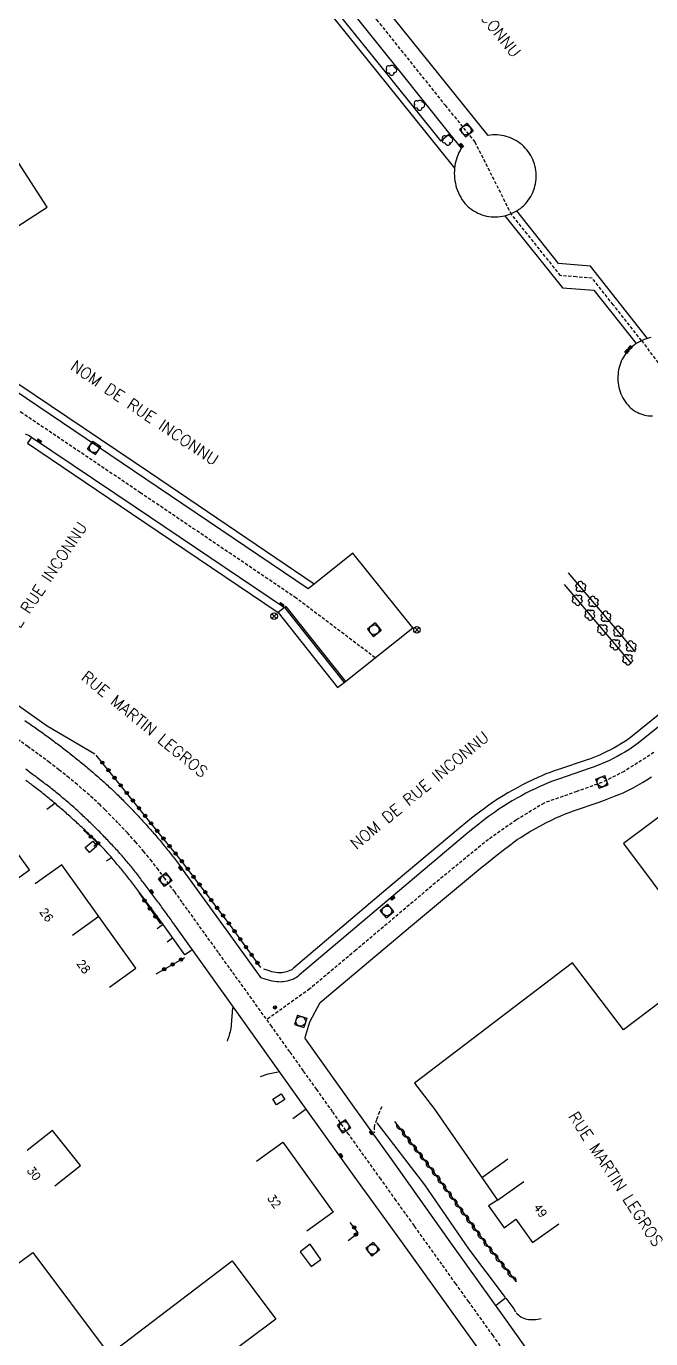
# Model space of a CAD drawing. Header units: millimetres. Extents: x 267000 to 267771, y 124261 to 125001.
# Drawn here: x 267288.7 to 267384.8, y 124557.3 to 124759.4 of the extents above; entities that cross this region are included whole.
import ezdxf
from ezdxf.enums import TextEntityAlignment as Align

# ---------------------------------------------------------------- set-up
doc = ezdxf.new("R2010")
doc.units = ezdxf.units.MM
doc.linetypes.add('DASHED', pattern=[0.75, 0.5, -0.25])
doc.layers.get('0').update_dxf_attribs({"linetype": 'CONTINUOUS'})
for name, color, linetype in [('W0001', 6, 'DASHED'), ('W0003', 5, 'CONTINUOUS'), ('W0006', 2, 'CONTINUOUS'), ('W0008', 7, 'CONTINUOUS'), ('W0014', 7, 'CONTINUOUS'), ('W0017', 7, 'CONTINUOUS'), ('W0060', 7, 'DASHED'), ('W0061', 7, 'CONTINUOUS'), ('W0100', 7, 'CONTINUOUS'), ('W0101', 7, 'CONTINUOUS'), ('W0103', 1, 'CONTINUOUS'), ('W0104', 1, 'CONTINUOUS'), ('W0106', 7, 'CONTINUOUS'), ('W0112', 1, 'DASHED'), ('W0211', 2, 'CONTINUOUS'), ('W0212', 2, 'CONTINUOUS'), ('W0300', 7, 'CONTINUOUS'), ('W0302', 3, 'CONTINUOUS'), ('W0310', 3, 'CONTINUOUS'), ('W0322', 7, 'CONTINUOUS'), ('W0400', 7, 'CONTINUOUS'), ('W0420', 7, 'CONTINUOUS'), ('W0431', 7, 'CONTINUOUS'), ('W0469', 7, 'CONTINUOUS'), ('W0856', 7, 'CONTINUOUS'), ('W0989', 7, 'CONTINUOUS'), ('W0991', 7, 'CONTINUOUS'), ('W1102', 7, 'CONTINUOUS'), ('W1338', 7, 'CONTINUOUS'), ('W1471', 7, 'CONTINUOUS')]:
    doc.layers.add(name, color=color, linetype=linetype)
doc.styles.get("Standard").update_dxf_attribs({"font": 'romans.shx', "width": 0.85})

# ---------------------------------------------------------------- blocks, each defined once
blk = doc.blocks.new('T400')
for p, q in [((-0.15, 0.3), (0.15, 0.3)), ((-0.15, -0.25), (-0.15, 0.3)), ((-0.15, 0.15), (0.15, 0.15)), ((-0.15, 0), (0.15, 0)), ((0.15, 0.3), (0.15, -0.25)), ((-0.15, -0.15), (0.15, -0.15)), ((-0.15, -0.25), (-0.15, -0.3)), ((-0.15, -0.3), (0.15, -0.3)), ((0.15, -0.3), (0.15, -0.25))]:
    blk.add_line(p, q)
blk = doc.blocks.new('T420')
for p, q in [((0.75, 0.75), (-0.75, 0.75)), ((-0.75, 0.75), (-0.75, -0.75)), ((0.75, 0.75), (0.75, -0.75)), ((0.75, -0.75), (-0.75, -0.75))]:
    blk.add_line(p, q)
blk.add_ellipse((0, 0), major_axis=(-0.53, 0.53), ratio=1, start_param=3.926991, end_param=10.210176)
blk = doc.blocks.new('T469')
at = {"color": 0, "linetype": 'Continuous', "flags": 128}
for points in [[(-0.35, 0.35), (0.35, -0.35)], [(-0.35, -0.35), (0.35, 0.35)]]:
    blk.add_lwpolyline(points, dxfattribs=at)
at = {"color": 0, "linetype": 'Continuous'}
blk.add_circle((0, 0), 0.5, dxfattribs=at)
blk = doc.blocks.new('T300')
for p, q in [((-0.8, 0.51), (-0.86, 0.34)), ((-0.86, 0.34), (-0.86, 0.17)), ((-0.86, 0.17), (-0.74, 0.06)), ((-0.69, 0.63), (-0.8, 0.51)), ((-0.8, -0.06), (-0.74, 0.06)), ((-0.74, 0.06), (-0.69, 0.11)), ((-0.57, 0.69), (-0.69, 0.63)), ((-0.46, 0.69), (-0.57, 0.69)), ((-0.29, 0.63), (-0.46, 0.69)), ((-0.29, 0.63), (-0.17, 0.74)), ((-0.23, 0.57), (-0.29, 0.63)), ((-0.17, 0.74), (-0.06, 0.8)), ((-0.06, 0.8), (0.06, 0.8)), ((0.06, 0.8), (0.23, 0.74)), ((0.23, 0.74), (0.34, 0.63)), ((0.34, 0.63), (0.4, 0.51)), ((0.46, 0.46), (0.34, 0.46)), ((0.4, 0.51), (0.4, 0.46)), ((0.57, 0.4), (0.46, 0.46)), ((0.57, 0.4), (0.69, 0.29)), ((0.69, 0.29), (0.74, 0.17)), ((0.74, 0.06), (0.69, -0.17)), ((0.74, 0.17), (0.74, 0.06)), ((-0.8, -0.17), (-0.8, -0.06)), ((-0.8, -0.23), (-0.8, -0.17)), ((-0.74, -0.34), (-0.8, -0.23)), ((-0.69, -0.4), (-0.74, -0.34)), ((-0.51, -0.46), (-0.69, -0.4)), ((-0.4, -0.46), (-0.51, -0.46)), ((-0.4, -0.46), (-0.34, -0.46)), ((-0.34, -0.46), (-0.34, -0.4)), ((-0.34, -0.51), (-0.34, -0.46)), ((-0.29, -0.63), (-0.34, -0.51)), ((-0.17, -0.74), (-0.29, -0.63)), ((-0.06, -0.8), (-0.17, -0.74)), ((0.06, -0.8), (-0.06, -0.8)), ((0.17, -0.74), (0.06, -0.8)), ((0.23, -0.69), (0.17, -0.74)), ((0.29, -0.46), (0.23, -0.46)), ((0.29, -0.63), (0.23, -0.69)), ((0.46, -0.4), (0.29, -0.46)), ((0.34, -0.51), (0.29, -0.63)), ((0.34, -0.51), (0.34, -0.46)), ((0.57, -0.34), (0.46, -0.4)), ((0.63, -0.29), (0.57, -0.34)), ((0.69, -0.17), (0.63, -0.29))]:
    blk.add_line(p, q)
blk = doc.blocks.new('t302o')
for p, q in [((-0.8, 0.51), (-0.86, 0.34)), ((-0.86, 0.34), (-0.86, 0.17)), ((-0.86, 0.17), (-0.74, 0.06)), ((-0.69, 0.63), (-0.8, 0.51)), ((-0.8, -0.06), (-0.74, 0.06)), ((-0.74, 0.06), (-0.69, 0.11)), ((-0.57, 0.69), (-0.69, 0.63)), ((-0.46, 0.69), (-0.57, 0.69)), ((-0.29, 0.63), (-0.46, 0.69)), ((-0.29, 0.63), (-0.17, 0.74)), ((-0.23, 0.57), (-0.29, 0.63)), ((-0.17, 0.74), (-0.06, 0.8)), ((-0.06, 0.8), (0.06, 0.8)), ((0.06, 0.8), (0.23, 0.74)), ((0.23, 0.74), (0.34, 0.63)), ((0.34, 0.63), (0.4, 0.51)), ((0.46, 0.46), (0.34, 0.46)), ((0.4, 0.51), (0.4, 0.46)), ((0.57, 0.4), (0.46, 0.46)), ((0.57, 0.4), (0.69, 0.29)), ((0.69, 0.29), (0.74, 0.17)), ((0.74, 0.06), (0.69, -0.17)), ((0.74, 0.17), (0.74, 0.06)), ((-0.8, -0.17), (-0.8, -0.06)), ((-0.8, -0.23), (-0.8, -0.17)), ((-0.74, -0.34), (-0.8, -0.23)), ((-0.69, -0.4), (-0.74, -0.34)), ((-0.51, -0.46), (-0.69, -0.4)), ((-0.4, -0.46), (-0.51, -0.46)), ((-0.4, -0.46), (-0.34, -0.46)), ((-0.34, -0.46), (-0.34, -0.4)), ((-0.34, -0.51), (-0.34, -0.46)), ((-0.29, -0.63), (-0.34, -0.51)), ((-0.17, -0.74), (-0.29, -0.63)), ((-0.06, -0.8), (-0.17, -0.74)), ((0.06, -0.8), (-0.06, -0.8)), ((0.17, -0.74), (0.06, -0.8)), ((0.23, -0.69), (0.17, -0.74)), ((0.29, -0.46), (0.23, -0.46)), ((0.29, -0.63), (0.23, -0.69)), ((0.46, -0.4), (0.29, -0.46)), ((0.34, -0.51), (0.29, -0.63)), ((0.34, -0.51), (0.34, -0.46)), ((0.57, -0.34), (0.46, -0.4)), ((0.63, -0.29), (0.57, -0.34)), ((0.69, -0.17), (0.63, -0.29))]:
    blk.add_line(p, q)
blk = doc.blocks.new('T856')
for p, q in [((-0.125, 0), (0.125, 0)), ((0, 0.125), (0, -0.125))]:
    blk.add_line(p, q)
blk.add_ellipse((0, 0), major_axis=(-0.177, 0.177), ratio=1, start_param=3.9269908, end_param=10.2101761)
blk = doc.blocks.new('T1471')
at = {"color": 0, "linetype": 'Continuous', "flags": 128}
blk.add_lwpolyline([(-0.75, -0.5), (-0.75, 0.5), (0.75, 0.5), (0.75, -0.5), (-0.75, -0.5)], dxfattribs=at)
blk = doc.blocks.new('t310o')
at = {"color": 0, "linetype": 'Continuous'}
for centre, start, end in [((-0.5, 0.38), 216.8699, 323.1304), ((0.5, -0.37), 36.8699, 143.1303)]:
    blk.add_arc(centre, 0.625, start, end, dxfattribs=at)
blk = doc.blocks.new('t322o')
at = {"color": 0, "linetype": 'Continuous'}
for radius in [0.25, 0.15]:
    blk.add_circle((0, 0), radius, dxfattribs=at)

msp = doc.modelspace()

# ---------------------------------------------------------------- linework, layer by layer
at = {"layer": 'W0001'}
for points in [[(267267.25, 124851.89), (267272.87, 124845.61), (267278.38, 124838.84), (267288.96, 124825.91), (267300.94, 124811.19), (267314.79, 124794.06), (267328.93, 124776.56), (267342.6, 124760.37), (267353.15, 124747.2), (267357.71, 124741.56), (267363.29, 124730.49)], [(267342.38, 124662.13), (267330.23, 124671.31), (267306.27, 124687.51), (267288.16, 124699.72), (267283.79, 124702.69), (267260.37, 124718.65)], [(267383.38, 124710.96), (267395.76, 124694.32), (267406.99, 124680.33), (267414.9, 124670.53)], [(267362.52, 124554.98), (267360.53, 124557.75), (267358.78, 124560.19), (267356.78, 124562.97), (267354.79, 124565.75), (267352.66, 124568.73), (267350.48, 124571.76), (267348.42, 124574.65), (267347.9, 124575.36), (267345.6, 124578.57), (267343.24, 124581.87), (267340.64, 124585.5), (267338.32, 124588.74), (267335.82, 124592.24), (267333.39, 124595.64), (267331.33, 124598.53), (267329.24, 124601.46), (267326.46, 124605.34), (267323.38, 124609.62), (267320.37, 124613.8), (267318.25, 124616.74), (267316.09, 124619.74), (267313.9, 124622.78), (267312.68, 124624.49), (267311.52, 124626.07), (267310.01, 124628.13), (267309.01, 124629.47), (267307.99, 124630.79), (267306.78, 124632.28), (267305.55, 124633.71), (267304.24, 124635.16), (267302.78, 124636.7), (267301.65, 124637.86), (267300.79, 124638.71), (267300.02, 124639.46), (267298.95, 124640.46), (267297.76, 124641.53), (267296.53, 124642.58), (267295.27, 124643.63), (267293.7, 124644.88), (267292.26, 124645.99), (267290.5, 124647.3), (267288.93, 124648.44), (267287.26, 124649.62)], [(267385.29, 124647.54), (267380.7, 124644.62), (267377.29, 124642.93), (267373.43, 124641.55), (267368.37, 124639.75), (267364.06, 124637.14), (267359.8, 124634.15), (267352.23, 124627.95), (267339.41, 124617.1), (267332.31, 124611.15), (267325.69, 124606.41)]]:
    msp.add_lwpolyline(points, dxfattribs=at)
at = {"layer": 'W0003'}
for points in [[(267328.65, 124670.03), (267328.41, 124669.88)], [(267328.41, 124669.88), (267337.59, 124658.32)], [(267328.65, 124670.03), (267337.82, 124658.49)]]:
    msp.add_lwpolyline(points, dxfattribs=at)
at = {"layer": 'W0006'}
msp.add_lwpolyline([(267316.68, 124788.93), (267316.41, 124786.53), (267333.14, 124765.72), (267344.72, 124751.34), (267352.44, 124741.7), (267353.84, 124742.82)], dxfattribs=at)
at = {"layer": 'W0008'}
for points in [[(267338.38, 124762.08), (267345.9, 124752.72), (267353.84, 124742.82), (267355.62, 124740.57), (267355.44, 124740.25), (267355.28, 124739.93), (267355.13, 124739.6), (267355, 124739.26), (267354.89, 124738.92), (267354.79, 124738.57), (267354.71, 124738.22), (267354.65, 124737.86), (267354.6, 124737.5), (267354.57, 124737.11), (267354.56, 124736.73), (267354.57, 124736.34), (267354.6, 124735.96), (267354.65, 124735.57), (267354.72, 124735.19), (267354.81, 124734.82), (267354.92, 124734.45), (267355.04, 124734.08), (267355.19, 124733.73), (267355.35, 124733.38), (267355.54, 124733.04), (267355.73, 124732.7), (267355.95, 124732.38), (267356.18, 124732.08), (267356.43, 124731.82), (267356.69, 124731.58), (267356.96, 124731.35), (267357.25, 124731.14), (267357.54, 124730.94), (267357.85, 124730.77), (267358.17, 124730.61), (267358.49, 124730.46), (267358.82, 124730.34), (267359.16, 124730.24), (267359.51, 124730.15), (267359.86, 124730.08), (267360.21, 124730.04), (267360.56, 124730.01), (267360.92, 124730), (267361.27, 124730.02), (267361.62, 124730.05), (267361.97, 124730.1), (267362.32, 124730.18), (267362.64, 124730.26), (267362.96, 124730.36), (267363.27, 124730.48), (267363.57, 124730.62), (267363.87, 124730.77), (267364.16, 124730.94), (267364.45, 124731.13), (267364.73, 124731.33), (267365, 124731.55), (267365.25, 124731.79), (267365.5, 124732.04), (267365.72, 124732.3), (267365.94, 124732.58), (267366.14, 124732.86), (267366.32, 124733.16), (267366.48, 124733.47), (267366.63, 124733.78), (267366.76, 124734.1), (267366.88, 124734.43), (267366.97, 124734.77), (267367.05, 124735.11), (267367.1, 124735.45), (267367.14, 124735.8), (267367.16, 124736.14), (267367.16, 124736.49), (267367.14, 124736.84), (267367.1, 124737.18), (267367.05, 124737.53), (267366.97, 124737.87), (267366.88, 124738.2), (267366.76, 124738.53), (267366.63, 124738.85), (267366.49, 124739.17), (267366.32, 124739.48), (267366.14, 124739.77), (267365.94, 124740.06), (267365.72, 124740.34), (267365.49, 124740.6), (267365.25, 124740.85), (267364.99, 124741.09), (267364.72, 124741.31), (267364.44, 124741.52), (267364.15, 124741.71), (267363.85, 124741.88), (267363.54, 124742.04), (267363.22, 124742.18), (267362.89, 124742.3), (267362.56, 124742.41), (267362.22, 124742.49), (267361.87, 124742.56), (267361.53, 124742.61), (267361.18, 124742.63), (267360.83, 124742.64), (267360.48, 124742.63), (267360.13, 124742.6), (267359.79, 124742.55), (267350.69, 124753.84), (267334.45, 124774.03)], [(267279.59, 124723.55), (267291.9, 124731.53), (267287.44, 124738.44)], [(267384.8, 124711.43), (267384.46, 124711.35), (267384.13, 124711.25), (267383.8, 124711.14), (267383.48, 124711), (267383.16, 124710.85), (267382.86, 124710.68), (267382.56, 124710.5), (267382.3, 124710.31), (267382.05, 124710.12), (267381.81, 124709.91), (267381.58, 124709.69), (267381.36, 124709.46), (267381.15, 124709.22), (267380.96, 124708.96), (267380.77, 124708.68), (267380.59, 124708.39), (267380.42, 124708.09), (267380.27, 124707.78), (267380.14, 124707.46), (267380.03, 124707.14), (267379.94, 124706.81), (267379.86, 124706.48), (267379.8, 124706.14), (267379.76, 124705.8), (267379.73, 124705.46), (267379.73, 124705.12), (267379.74, 124704.78), (267379.77, 124704.43), (267379.82, 124704.1), (267379.89, 124703.76), (267379.98, 124703.43), (267380.08, 124703.1), (267380.2, 124702.78), (267380.34, 124702.47), (267380.49, 124702.16), (267380.66, 124701.87), (267380.85, 124701.58), (267381.05, 124701.3), (267381.25, 124701.06), (267381.46, 124700.84), (267381.68, 124700.62), (267381.92, 124700.43), (267382.17, 124700.24), (267382.43, 124700.07), (267382.7, 124699.92), (267382.98, 124699.79), (267383.26, 124699.67), (267383.56, 124699.58), (267383.86, 124699.5), (267384.16, 124699.44), (267384.47, 124699.4), (267384.77, 124699.37), (267385.08, 124699.37)], [(267288.5, 124696.61), (267288.76, 124696.51), (267289.01, 124696.39), (267289.25, 124696.25), (267289.48, 124696.11), (267305.45, 124685.38), (267328.41, 124669.88), (267327.44, 124669.09), (267336.6, 124657.54), (267337.59, 124658.32), (267348.16, 124666.73), (267338.95, 124678.25), (267332.98, 124673.48), (267332.06, 124672.73), (267307.09, 124689.63), (267286.83, 124703.33)], [(267288.47, 124652.46), (267288.67, 124652.32), (267288.88, 124652.18), (267289.08, 124652.04), (267289.28, 124651.9), (267289.49, 124651.76), (267289.69, 124651.61), (267289.89, 124651.47), (267290.09, 124651.33), (267290.3, 124651.19), (267290.5, 124651.04), (267290.7, 124650.9), (267290.9, 124650.76), (267291.1, 124650.61), (267291.3, 124650.47), (267291.5, 124650.32), (267291.7, 124650.18), (267291.9, 124650.03), (267292.1, 124649.88), (267292.3, 124649.74), (267292.5, 124649.59), (267292.7, 124649.44), (267292.89, 124649.29), (267293.09, 124649.15), (267293.29, 124649), (267293.49, 124648.85), (267293.68, 124648.7), (267293.88, 124648.55), (267294.08, 124648.4), (267294.27, 124648.25), (267294.47, 124648.1), (267294.67, 124647.95), (267294.86, 124647.8), (267295.06, 124647.64), (267295.25, 124647.49), (267295.45, 124647.34), (267295.64, 124647.19), (267295.84, 124647.03), (267296.03, 124646.88), (267296.22, 124646.72), (267296.42, 124646.57), (267296.61, 124646.41), (267296.8, 124646.26), (267296.99, 124646.1), (267297.18, 124645.94), (267297.37, 124645.79), (267297.56, 124645.63), (267297.75, 124645.47), (267297.95, 124645.31), (267298.14, 124645.15), (267298.33, 124644.98), (267298.52, 124644.82), (267298.71, 124644.66), (267298.91, 124644.5), (267299.1, 124644.33), (267299.29, 124644.17), (267299.48, 124644), (267299.66, 124643.84), (267299.85, 124643.67), (267300.04, 124643.51), (267300.23, 124643.34), (267300.42, 124643.18), (267300.61, 124643.01), (267300.79, 124642.84), (267300.98, 124642.67), (267301.16, 124642.5), (267301.35, 124642.33), (267301.53, 124642.16), (267301.72, 124641.99), (267301.9, 124641.82), (267302.08, 124641.65), (267302.26, 124641.47), (267302.44, 124641.3), (267302.62, 124641.12), (267302.8, 124640.95), (267302.98, 124640.77), (267303.16, 124640.6), (267303.33, 124640.42), (267303.51, 124640.24), (267303.69, 124640.07), (267303.86, 124639.89), (267304.04, 124639.71), (267304.21, 124639.53), (267304.39, 124639.35), (267304.56, 124639.18), (267304.73, 124639), (267304.91, 124638.82), (267305.08, 124638.64), (267305.25, 124638.45), (267305.42, 124638.27), (267305.59, 124638.09), (267305.77, 124637.91), (267305.94, 124637.73), (267306.11, 124637.54), (267306.27, 124637.36), (267306.44, 124637.18), (267306.61, 124636.99), (267306.78, 124636.81), (267306.95, 124636.62), (267307.11, 124636.44), (267307.28, 124636.25), (267307.45, 124636.06), (267307.61, 124635.88), (267307.78, 124635.69), (267307.94, 124635.5), (267308.11, 124635.32), (267308.27, 124635.13), (267308.44, 124634.94), (267308.6, 124634.75), (267308.76, 124634.56), (267308.93, 124634.36), (267309.09, 124634.17), (267309.26, 124633.98), (267309.42, 124633.78), (267309.58, 124633.59), (267309.74, 124633.39), (267309.9, 124633.19), (267310.06, 124633), (267310.22, 124632.8), (267310.38, 124632.6), (267310.54, 124632.4), (267310.7, 124632.2), (267310.85, 124632), (267311.01, 124631.8), (267311.17, 124631.6), (267311.32, 124631.4), (267311.48, 124631.2), (267311.63, 124631), (267311.78, 124630.8), (267311.93, 124630.59), (267312.09, 124630.39), (267312.24, 124630.19), (267312.39, 124629.98), (267312.54, 124629.78), (267312.69, 124629.57), (267319.44, 124620.24), (267324.8, 124612.86)], [(267389.12, 124653.99), (267382.86, 124648.98), (267382.51, 124648.71), (267382.16, 124648.45), (267381.79, 124648.2), (267381.42, 124647.96), (267380.83, 124647.61), (267380.24, 124647.27), (267379.64, 124646.94), (267379.03, 124646.62), (267378.43, 124646.32), (267377.82, 124646.04), (267377.2, 124645.77), (267376.58, 124645.52), (267375.96, 124645.28), (267375.33, 124645.06), (267370.76, 124643.51), (267370.15, 124643.29), (267369.54, 124643.06), (267368.93, 124642.82), (267368.33, 124642.57), (267367.73, 124642.3), (267367.01, 124641.97), (267366.3, 124641.62), (267365.59, 124641.26), (267364.88, 124640.89), (267364.19, 124640.51), (267363.48, 124640.1), (267362.78, 124639.68), (267362.09, 124639.24), (267361.41, 124638.79), (267360.74, 124638.32), (267359.84, 124637.67), (267358.95, 124637), (267358.07, 124636.32), (267357.2, 124635.62), (267356.35, 124634.91), (267345.13, 124625.45), (267330.7, 124613.23), (267330.49, 124613.06), (267330.27, 124612.91), (267330.04, 124612.78), (267329.8, 124612.66), (267329.48, 124612.54), (267329.16, 124612.43), (267328.83, 124612.34), (267328.5, 124612.27), (267328.24, 124612.23), (267327.99, 124612.21), (267327.73, 124612.2), (267327.48, 124612.21), (267327.22, 124612.23), (267326.86, 124612.29), (267326.51, 124612.35), (267326.15, 124612.43), (267325.8, 124612.53), (267325.45, 124612.64), (267324.8, 124612.86)], [(267364.51, 124547.1), (267355.55, 124559.53), (267346.56, 124572.03), (267339.15, 124582.3), (267331.76, 124592.64), (267321.36, 124607.23), (267311.53, 124620.94), (267311.39, 124621.15), (267311.24, 124621.35), (267311.1, 124621.55), (267310.96, 124621.76), (267310.81, 124621.96), (267310.67, 124622.16), (267310.52, 124622.36), (267310.38, 124622.57), (267310.23, 124622.77), (267310.09, 124622.97), (267309.94, 124623.17), (267309.8, 124623.37), (267309.65, 124623.57), (267309.5, 124623.77), (267309.36, 124623.97), (267309.21, 124624.17), (267309.06, 124624.37), (267308.91, 124624.57), (267308.77, 124624.77), (267308.62, 124624.97), (267308.47, 124625.17), (267308.32, 124625.37), (267308.17, 124625.57), (267308.02, 124625.77), (267307.87, 124625.97), (267307.72, 124626.17), (267307.57, 124626.36), (267307.42, 124626.56), (267307.28, 124626.76), (267307.13, 124626.96), (267306.98, 124627.16), (267306.83, 124627.36), (267306.68, 124627.56), (267306.53, 124627.75), (267306.38, 124627.95), (267306.23, 124628.15), (267306.08, 124628.35), (267305.93, 124628.55), (267305.78, 124628.74), (267305.62, 124628.94), (267305.47, 124629.13), (267305.32, 124629.33), (267305.16, 124629.52), (267305.01, 124629.72), (267304.85, 124629.91), (267304.7, 124630.1), (267304.54, 124630.3), (267304.38, 124630.49), (267304.22, 124630.68), (267304.06, 124630.87), (267303.9, 124631.06), (267303.74, 124631.25), (267303.57, 124631.44), (267303.41, 124631.63), (267303.24, 124631.81), (267303.07, 124632), (267302.91, 124632.19), (267302.74, 124632.38), (267302.57, 124632.56), (267302.4, 124632.75), (267302.23, 124632.93), (267302.06, 124633.12), (267301.89, 124633.3), (267301.71, 124633.49), (267301.54, 124633.67), (267301.37, 124633.85), (267301.2, 124634.03), (267301.02, 124634.22), (267300.85, 124634.4), (267300.67, 124634.58), (267300.5, 124634.76), (267300.32, 124634.94), (267300.14, 124635.12), (267299.97, 124635.3), (267299.79, 124635.47), (267299.61, 124635.65), (267299.43, 124635.83), (267299.26, 124636.01), (267299.08, 124636.18), (267298.9, 124636.36), (267298.72, 124636.54), (267298.54, 124636.71), (267298.36, 124636.89), (267298.18, 124637.06), (267298, 124637.24), (267297.81, 124637.41), (267297.63, 124637.59), (267297.45, 124637.76), (267297.27, 124637.93), (267297.08, 124638.1), (267296.9, 124638.27), (267296.72, 124638.44), (267296.53, 124638.61), (267296.34, 124638.78), (267296.16, 124638.95), (267295.97, 124639.11), (267295.78, 124639.28), (267295.59, 124639.45), (267295.41, 124639.61), (267295.22, 124639.77), (267295.02, 124639.94), (267294.83, 124640.1), (267294.64, 124640.26), (267294.45, 124640.42), (267294.26, 124640.58), (267294.06, 124640.74), (267293.87, 124640.9), (267293.68, 124641.06), (267293.49, 124641.22), (267293.29, 124641.37), (267293.1, 124641.53), (267292.91, 124641.68), (267292.72, 124641.83), (267292.52, 124641.99), (267292.33, 124642.14), (267292.14, 124642.29), (267291.94, 124642.44), (267291.75, 124642.59), (267291.55, 124642.74), (267291.36, 124642.89), (267291.16, 124643.04), (267290.96, 124643.19), (267290.77, 124643.34), (267290.57, 124643.48), (267290.37, 124643.63), (267290.18, 124643.78), (267289.98, 124643.93), (267289.78, 124644.07), (267289.58, 124644.22), (267289.38, 124644.37), (267289.19, 124644.51), (267288.99, 124644.66), (267288.79, 124644.8), (267288.59, 124644.95)], [(267331.53, 124603.51), (267332.3, 124606.06), (267333.91, 124609.07), (267348.11, 124620.99), (267358.61, 124629.71), (267359.76, 124630.64), (267360.91, 124631.57), (267362.07, 124632.49), (267363.24, 124633.39), (267363.75, 124633.76), (267364.26, 124634.13), (267364.78, 124634.47), (267365.31, 124634.81), (267366.13, 124635.31), (267366.96, 124635.79), (267367.81, 124636.26), (267368.66, 124636.71), (267369.52, 124637.14), (267370.18, 124637.46), (267370.86, 124637.76), (267371.54, 124638.05), (267372.23, 124638.31), (267372.92, 124638.56), (267376.86, 124639.91), (267377.66, 124640.19), (267378.45, 124640.49), (267379.24, 124640.8), (267380.03, 124641.12), (267380.56, 124641.34), (267381.08, 124641.59), (267381.59, 124641.84), (267382.1, 124642.1), (267382.82, 124642.5), (267383.52, 124642.91), (267384.22, 124643.34), (267384.9, 124643.78)], [(267331.58, 124603.45), (267339.34, 124592.59), (267345.13, 124584.51), (267354.14, 124571.85), (267362.45, 124560.22), (267369.65, 124550.14)]]:
    msp.add_lwpolyline(points, dxfattribs=at)
at = {"layer": 'W0014'}
for points in [[(267332.36, 124765.18), (267344.07, 124750.62), (267354.6, 124737.5)], [(267332.98, 124673.48), (267307.63, 124690.65), (267287.36, 124704.33)], [(267289.48, 124696.11), (267288.86, 124695.15), (267304.89, 124684.32), (267327.44, 124669.09)], [(267397.39, 124662.52), (267381.95, 124650.04), (267381.61, 124649.78), (267381.27, 124649.53), (267380.92, 124649.3), (267380.29, 124648.91), (267379.65, 124648.54), (267379, 124648.17), (267378.48, 124647.9), (267377.95, 124647.63), (267377.42, 124647.38), (267376.89, 124647.14), (267376.38, 124646.93), (267375.88, 124646.72), (267375.36, 124646.53), (267374.85, 124646.36), (267370.58, 124644.93), (267369.93, 124644.71), (267369.3, 124644.48), (267368.67, 124644.23), (267368.04, 124643.97), (267367.42, 124643.69), (267366.63, 124643.33), (267365.86, 124642.95), (267365.08, 124642.56), (267364.32, 124642.16), (267363.56, 124641.74), (267362.81, 124641.31), (267362.06, 124640.86), (267361.33, 124640.4), (267360.6, 124639.92), (267359.89, 124639.42), (267358.98, 124638.77), (267358.09, 124638.1), (267357.2, 124637.41), (267356.33, 124636.72), (267355.47, 124636), (267344.04, 124626.37), (267329.82, 124614.31), (267329.67, 124614.19), (267329.53, 124614.1), (267329.39, 124614.02), (267329.23, 124613.95), (267329, 124613.85), (267328.75, 124613.77), (267328.5, 124613.7), (267328.25, 124613.65), (267328.08, 124613.63), (267327.91, 124613.61), (267327.74, 124613.61), (267327.56, 124613.61), (267327.39, 124613.63), (267327.09, 124613.67), (267326.79, 124613.72), (267326.49, 124613.79), (267326.2, 124613.87), (267325.89, 124613.97), (267325.26, 124614.19)], [(267314.11, 124617.07), (267313.09, 124616.37), (267309.72, 124621.07), (267306.41, 124625.59), (267306.26, 124625.79), (267306.11, 124626), (267305.96, 124626.2), (267305.81, 124626.41), (267305.65, 124626.61), (267305.5, 124626.81), (267305.35, 124627.01), (267305.19, 124627.22), (267305.04, 124627.42), (267304.88, 124627.62), (267304.72, 124627.82), (267304.57, 124628.01), (267304.41, 124628.21), (267304.26, 124628.4), (267304.1, 124628.59), (267303.95, 124628.79), (267303.79, 124628.98), (267303.63, 124629.17), (267303.48, 124629.37), (267303.32, 124629.56), (267303.16, 124629.75), (267303, 124629.94), (267302.84, 124630.13), (267302.68, 124630.32), (267302.52, 124630.51), (267302.36, 124630.7), (267302.2, 124630.89), (267302.04, 124631.08), (267301.88, 124631.27), (267301.72, 124631.45), (267301.56, 124631.63), (267301.4, 124631.81), (267301.24, 124631.99), (267301.08, 124632.17), (267300.92, 124632.35), (267300.76, 124632.53), (267300.6, 124632.7), (267300.43, 124632.88), (267300.27, 124633.06), (267300.1, 124633.23), (267299.94, 124633.41), (267299.77, 124633.58), (267299.6, 124633.75), (267299.42, 124633.93), (267299.25, 124634.1), (267299.08, 124634.27), (267298.9, 124634.44), (267298.72, 124634.61), (267298.55, 124634.78), (267298.37, 124634.95), (267298.19, 124635.12), (267298.01, 124635.29), (267297.83, 124635.45), (267297.66, 124635.62), (267297.47, 124635.8), (267297.28, 124635.97), (267297.09, 124636.15), (267296.9, 124636.32), (267296.71, 124636.5), (267296.52, 124636.67), (267296.33, 124636.85), (267296.14, 124637.02), (267295.95, 124637.19), (267295.75, 124637.36), (267295.56, 124637.54), (267295.35, 124637.74), (267295.17, 124637.9), (267294.98, 124638.07), (267294.8, 124638.23), (267294.61, 124638.39), (267294.43, 124638.55), (267294.24, 124638.71), (267294.06, 124638.87), (267293.87, 124639.03), (267293.68, 124639.19), (267293.5, 124639.35), (267293.31, 124639.51), (267293.12, 124639.67), (267292.93, 124639.82), (267292.74, 124639.98), (267292.56, 124640.14), (267292.37, 124640.29), (267292.18, 124640.45), (267291.99, 124640.61), (267291.8, 124640.76), (267291.61, 124640.92), (267291.42, 124641.07), (267291.23, 124641.23), (267291.04, 124641.38), (267290.84, 124641.53), (267290.65, 124641.69), (267290.45, 124641.85), (267290.25, 124642.01), (267290.05, 124642.16), (267289.84, 124642.32), (267289.64, 124642.48), (267289.44, 124642.64), (267289.23, 124642.79), (267289.03, 124642.95), (267288.82, 124643.1), (267288.62, 124643.25)]]:
    msp.add_lwpolyline(points, dxfattribs=at)
at = {"layer": 'W0017'}
for points in [[(267293.06, 124639.67), (267291.84, 124638.78)], [(267299.76, 124633.55), (267299.07, 124633.07)], [(267301.03, 124630.87), (267301.77, 124631.37)], [(267309.63, 124621.03), (267308.8, 124620.41)], [(267310.38, 124618.41), (267311.16, 124618.99)], [(267320.44, 124608.22), (267320.23, 124605.59), (267320.19, 124605.33), (267320.15, 124605.07), (267320.09, 124604.81), (267320.04, 124604.55), (267319.97, 124604.29), (267319.91, 124604.04), (267319.83, 124603.8), (267319.75, 124603.55), (267319.67, 124603.31), (267319.57, 124603.07)], [(267324.74, 124597.65), (267325.89, 124598.05), (267327.43, 124598.39)], [(267329.68, 124591.16), (267331.6, 124592.58)], [(267362.46, 124563.51), (267361.08, 124562.44)]]:
    msp.add_lwpolyline(points, dxfattribs=at)
at = {"layer": 'W0060'}
msp.add_lwpolyline([(267383.38, 124710.96), (267379.04, 124716.47), (267375.79, 124720.58), (267373.34, 124720.77), (267370.91, 124720.97), (267367.68, 124725.02), (267363.29, 124730.49)], dxfattribs=at)
at = {"layer": 'W0061'}
for points in [[(267362.32, 124730.18), (267371.21, 124719.11), (267376.06, 124718.71), (267382.56, 124710.5)], [(267384.29, 124711.3), (267375.51, 124722.45), (267370.62, 124722.83), (267364.16, 124730.94)]]:
    msp.add_lwpolyline(points, dxfattribs=at)
at = {"layer": 'W0100'}
for points in [[(267395.38, 124638.3), (267392.38, 124642.31), (267380.63, 124633.53), (267394.31, 124615.21), (267380.63, 124604.86), (267372.75, 124615.17), (267348.45, 124596.6), (267351.49, 124592.63)], [(267324.1, 124584.6), (267328.16, 124587.53), (267335.9, 124576.78), (267331.84, 124573.86)]]:
    msp.add_lwpolyline(points, dxfattribs=at)
at = {"layer": 'W0101'}
for points in [[(267285.1, 124626.54), (267289.15, 124629.47), (267278.89, 124643.69), (267274.83, 124640.77)], [(267301.46, 124611.4), (267305.53, 124614.32), (267294.12, 124630.22), (267290.06, 124627.31)], [(267293.08, 124580.83), (267297.01, 124583.93), (267292.73, 124589.36), (267288.8, 124586.27)]]:
    msp.add_lwpolyline(points, dxfattribs=at)
at = {"layer": 'W0103'}
msp.add_lwpolyline([(267351.49, 124592.63), (267351.49, 124592.63), (267361.2, 124578.59), (267359.82, 124577.76), (267362.23, 124574.35), (267364.05, 124575.68), (267366.59, 124572.1), (267370.67, 124574.99)], dxfattribs=at)
at = {"layer": 'W0104'}
msp.add_lwpolyline([(267285.67, 124567.55), (267289.66, 124570.55), (267301.44, 124554.87), (267320.36, 124569.26), (267327.09, 124560.29), (267303.72, 124542.84), (267324.74, 124514.86), (267320.74, 124511.85)], dxfattribs=at)
at = {"layer": 'W0106'}
msp.add_lwpolyline([(267362.47, 124563.51), (267363.72, 124561.86)], dxfattribs=at)
at = {"layer": 'W0112'}
for points in [[(267343.39, 124592.98), (267343.02, 124592.22), (267342.57, 124590.97), (267342.24, 124589.92), (267342.18, 124589.13), (267342.33, 124589.05)], [(267362.07, 124564.03), (267362.47, 124563.51)], [(267363.72, 124561.86), (267364.09, 124561.26), (267364.25, 124561.09), (267364.42, 124560.93), (267364.61, 124560.79), (267364.81, 124560.66), (267365.03, 124560.54), (267365.26, 124560.43), (267365.5, 124560.35), (267365.75, 124560.29), (267365.97, 124560.25), (267366.2, 124560.22), (267366.43, 124560.21), (267366.66, 124560.21), (267366.89, 124560.22), (267367.12, 124560.23), (267367.4, 124560.27), (267367.68, 124560.32), (267367.95, 124560.4)]]:
    msp.add_lwpolyline(points, dxfattribs=at)
at = {"layer": 'W0211'}
msp.add_lwpolyline([(267299.23, 124647.27), (267291.9, 124651.59), (267282, 124658.6), (267273.16, 124664.23), (267272.48, 124664.9)], dxfattribs=at)
at = {"layer": 'W0212'}
msp.add_lwpolyline([(267342.61, 124590.52), (267349.98, 124580.95), (267356.75, 124571.11), (267362.07, 124564.01)], dxfattribs=at)
at = {"layer": 'W0302'}
for points in [[(267372.1, 124675.23), (267382.4, 124663.04)], [(267381.84, 124661.26), (267371.54, 124673.43)]]:
    msp.add_lwpolyline(points, dxfattribs=at)
at = {"layer": 'W0310'}
msp.add_lwpolyline([(267345.35, 124590.72), (267351.42, 124582.87), (267359.29, 124572.03), (267364.07, 124566.03)], dxfattribs=at)
at = {"layer": 'W0322'}
for points in [[(267324.77, 124614.41), (267320.12, 124620.9), (267312.57, 124630.87), (267309.19, 124635.01), (267303.32, 124642.33), (267299.44, 124647.15)], [(267299.76, 124633.55), (267297.49, 124635.58)], [(267306, 124625.98), (267309.33, 124621.15)], [(267338.24, 124572.38), (267339.78, 124573.6), (267338.55, 124575.18)]]:
    msp.add_lwpolyline(points, dxfattribs=at)
at = {"layer": 'W0431'}
msp.add_lwpolyline([(267332.54, 124568.37), (267334.03, 124569.49), (267332.36, 124571.81), (267330.82, 124570.65), (267332.51, 124568.41)], dxfattribs=at)
at = {"layer": 'W1102'}
for points in [[(267299.82, 124622.27), (267295.76, 124619.36)], [(267358.73, 124582.07), (267362.81, 124584.96)], [(267361.2, 124578.59), (267365.27, 124581.48)]]:
    msp.add_lwpolyline(points, dxfattribs=at)
at = {"layer": 'W1338'}
msp.add_lwpolyline([(267313.02, 124615.94), (267308.6, 124613.41)], dxfattribs=at)

# ---------------------------------------------------------------- block references
at = {"layer": 'W0300'}
for p in [(267344.91, 124752.59), (267349.23, 124747.21), (267353.56, 124741.81)]:
    msp.add_blockref('T300', p, dxfattribs=at)
at = {"layer": 'W0302'}
for p, rotation in [((267374.04, 124672.94), 310.189351197762), ((267373.48, 124671.14), 130.2251746925707), ((267375.97, 124670.65), 310.189351197762), ((267375.41, 124668.85), 130.2251746925707), ((267377.91, 124668.35), 310.189351197762), ((267377.35, 124666.56), 130.2251746925707), ((267379.85, 124666.06), 310.189351197762), ((267379.29, 124664.27), 130.2251746925707), ((267381.78, 124663.77), 310.189351197762), ((267381.23, 124661.98), 130.2251746925707)]:
    msp.add_blockref('t302o', p, dxfattribs=dict(at, rotation=rotation))
at = {"layer": 'W0310'}
for p, rotation in [((267346.27, 124589.53), 307.7280457155157), ((267347.18, 124588.35), 307.7280457155157), ((267348.1, 124587.16), 307.7280457155157), ((267349.02, 124585.97), 307.7280457155157), ((267349.94, 124584.79), 307.7280457155157), ((267350.85, 124583.6), 307.7280457155157), ((267351.76, 124582.41), 305.9887710020456), ((267352.64, 124581.19), 305.9887710020456), ((267353.52, 124579.98), 305.9887710020456), ((267354.4, 124578.76), 305.9887710020456), ((267355.28, 124577.55), 305.9887710020456), ((267356.17, 124576.34), 305.9887710020456), ((267357.05, 124575.12), 305.9887710020456), ((267357.93, 124573.91), 305.9887710020456), ((267358.81, 124572.7), 305.9887710020456), ((267359.72, 124571.5), 308.5205365983464), ((267360.65, 124570.33), 308.5205365983464), ((267361.58, 124569.15), 308.5205365983464), ((267362.52, 124567.98), 308.5205365983464), ((267363.45, 124566.81), 308.5205365983464)]:
    msp.add_blockref('t310o', p, dxfattribs=dict(at, rotation=rotation))
at = {"layer": 'W0322'}
for p, rotation in [((267300.38, 124645.98), 128.8475694719173), ((267301.32, 124644.81), 128.8475694719173), ((267302.26, 124643.65), 128.8475694719173), ((267303.2, 124642.48), 128.8475694719173), ((267304.14, 124641.31), 128.7196736227108), ((267305.08, 124640.14), 128.7196736227108), ((267306.02, 124638.97), 128.7196736227108), ((267306.96, 124637.8), 128.7196736227108), ((267307.89, 124636.63), 128.7196736227108), ((267298.61, 124634.58), 138.2046502542001), ((267308.83, 124635.46), 128.7196736227108), ((267309.78, 124634.29), 129.2259283103121), ((267299.73, 124633.58), 138.2046502542001), ((267310.73, 124633.13), 129.2259283103121), ((267311.67, 124631.97), 129.2259283103121), ((267312.62, 124630.8), 127.1095268093985), ((267313.53, 124629.61), 127.1095268093985), ((267314.43, 124628.41), 127.1095268093985), ((267315.34, 124627.21), 127.1095268093985), ((267316.24, 124626.02), 127.1095268093985), ((267306.85, 124624.74), 304.5300605236109), ((267317.15, 124624.82), 127.1095268093985), ((267307.7, 124623.51), 304.5300605236109), ((267308.55, 124622.27), 304.5300605236109), ((267318.05, 124623.63), 127.1095268093985), ((267318.96, 124622.43), 127.1095268093985), ((267319.86, 124621.23), 127.1095268093985), ((267320.74, 124620.02), 125.7065459895388), ((267321.62, 124618.8), 125.7065459895388), ((267322.49, 124617.58), 125.7065459895388), ((267323.37, 124616.37), 125.7065459895388), ((267324.25, 124615.15), 125.7065459895388), ((267339.15, 124574.41), 127.9563777747764), ((267339.41, 124573.31), 38.36215406154688)]:
    msp.add_blockref('t322o', p, dxfattribs=dict(at, rotation=rotation))
at = {"layer": 'W0400'}
for p, rotation in [((267355.66, 124740.98), 218.3584064513192), ((267381.13, 124709.3), 139.4792445836023), ((267381.63, 124709.86), 133.7578329952652), ((267290.66, 124695.54), 236.0992355339074), ((267327.98, 124670.34), 235.9812927589352), ((267312.43, 124629.71), 216.870690029042), ((267307.93, 124626.1), 36.01589117685644), ((267345.1, 124625.12), 130.2842323788871), ((267341.79, 124588.99), 214.9512213321439), ((267337.07, 124585.46), 35.22960807409052)]:
    msp.add_blockref('T400', p, dxfattribs=dict(at, rotation=rotation))
at = {"layer": 'W0420'}
for p, rotation in [((267356.4, 124743.37), 128.8826110219609), ((267299.12, 124694.46), 145.927143090738), ((267342.24, 124666.43), 38.50812207441227), ((267377.29, 124643.02), 200.8257551997507), ((267310.07, 124627.96), 308.0932518192464), ((267344.19, 124623.15), 220.2842110712238), ((267330.91, 124606.15), 73.22849346137912), ((267337.61, 124589.96), 304.4269895447586), ((267341.98, 124571.05), 38.80674533355351)]:
    msp.add_blockref('T420', p, dxfattribs=dict(at, rotation=rotation))
at = {"layer": 'W0469'}
for p in [(267326.83, 124668.54), (267348.81, 124666.44)]:
    msp.add_blockref('T469', p, dxfattribs=at)
at = {"layer": 'W0856'}
msp.add_blockref('T856', (267326.96, 124608.28), dxfattribs=at)
at = {"layer": 'W1338', "rotation": 209.7670385768513}
for p in [(267309.9, 124614.16), (267311.2, 124614.9), (267312.5, 124615.65)]:
    msp.add_blockref('t322o', p, dxfattribs=at)
at = {"layer": 'W1471'}
for p, rotation in [((267298.65, 124633.03), 39.67931637799911), ((267327.55, 124594.14), 33.26806042701948)]:
    msp.add_blockref('T1471', p, dxfattribs=dict(at, rotation=rotation))

# ---------------------------------------------------------------- texts
at = {"layer": 'W0989'}
for s, rotation, p in [('NOM DE RUE INCONNU', 308.8095, (267347.46, 124775.79)), ('NOM DE RUE INCONNU', 325.9479, (267295.8, 124707.35)), ('NOM DE RUE INCONNU', 56.2359, (267282.54, 124660.5)), ('RUE MARTIN LEGROS', 320.6963, (267297.52, 124659.57)), ('NOM DE RUE INCONNU', 39.6847, (267338.91, 124633.18)), ('RUE MARTIN LEGROS', 303.2989, (267372.78, 124592))]:
    msp.add_text(s, height=1.75, rotation=rotation, dxfattribs=at).set_placement(p, align=Align.MIDDLE_LEFT)
at = {"layer": 'W0991'}
for s, rotation, p in [('26', 305.6476, (267291.28, 124622.17)), ('28', 305.6476, (267296.99, 124614.21)), ('30', 308.1813, (267289.37, 124582.32)), ('32', 305.7658, (267326.34, 124578.07)), ('49', 306.5523, (267367.31, 124576.63))]:
    msp.add_text(s, height=1.25, rotation=rotation, dxfattribs=at).set_placement(p, align=Align.CENTER)

doc.saveas('drawing.dxf')
